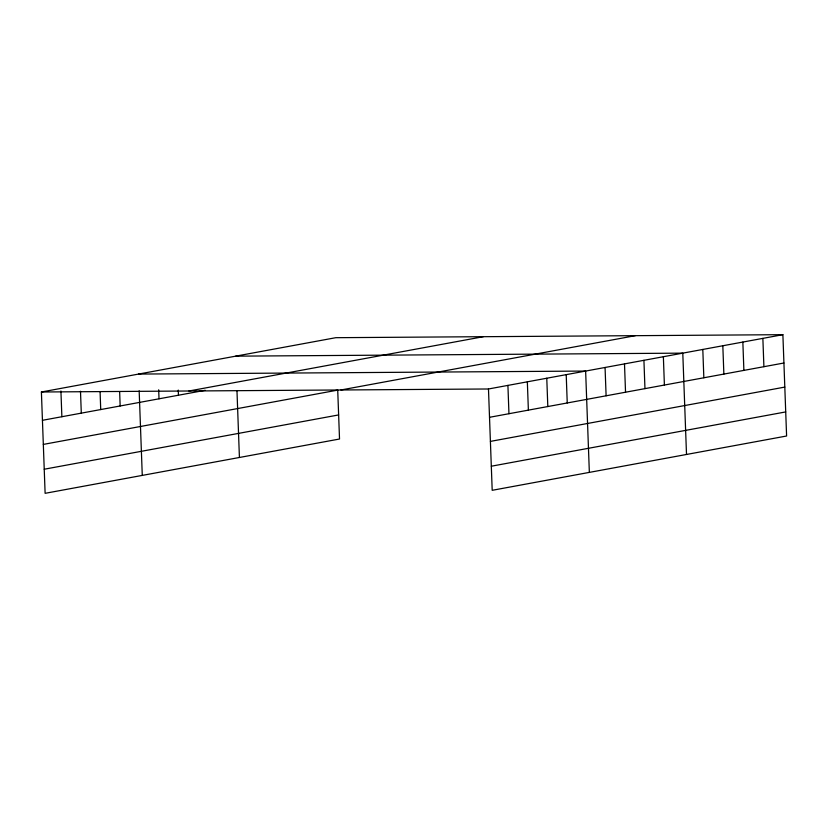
<?xml version="1.0" encoding="UTF-8"?>
<svg xmlns="http://www.w3.org/2000/svg" width="828" height="828" viewBox="0 0 828 828"><rect width="100%" height="100%" fill="white"/><g stroke="black" fill="none" stroke-linecap="round" stroke-linejoin="round"><path stroke-width="1.24" d="M43.325 444.408L337.72 390.102L339.521 439.016L45.116 493.322L41.4 391.996L335.806 337.689L782.884 334.678L786.6 436.004L492.194 490.311L488.479 388.984L782.884 334.678M188.939 391.002L483.335 336.696M42.435 420.313L205.168 390.298M340.95 389.978L635.345 335.671M44.236 469.228L338.631 414.931M489.524 417.302L783.919 363.006M490.404 441.396L784.809 387.09M491.314 466.216L785.72 411.92M235.701 356.154L682.789 353.142L686.505 454.469M138.555 374.07L585.634 371.058L589.35 472.384M41.4 391.996L488.479 388.984M762.867 338.373L763.902 366.69M742.851 342.067L743.886 370.385M722.823 345.762L723.869 374.08M702.806 349.447L703.841 377.775M663.363 356.723L664.398 385.051M643.925 360.315L644.96 388.632M624.498 363.896L625.533 392.213M605.061 367.477L606.106 395.794M566.207 374.649L567.242 402.967M546.77 378.23L547.815 406.548M527.343 381.811L528.378 410.129M507.916 385.393L508.951 413.721M236.974 390.816L239.416 457.48M178.268 390.081L178.455 395.225M158.686 389.802L159.017 398.806M139.166 390.806L142.271 475.396M119.646 391.82L120.163 405.979M100.074 391.541L100.726 409.56M80.492 391.261L81.299 413.151M60.92 390.982L61.872 416.732"/></g></svg>
